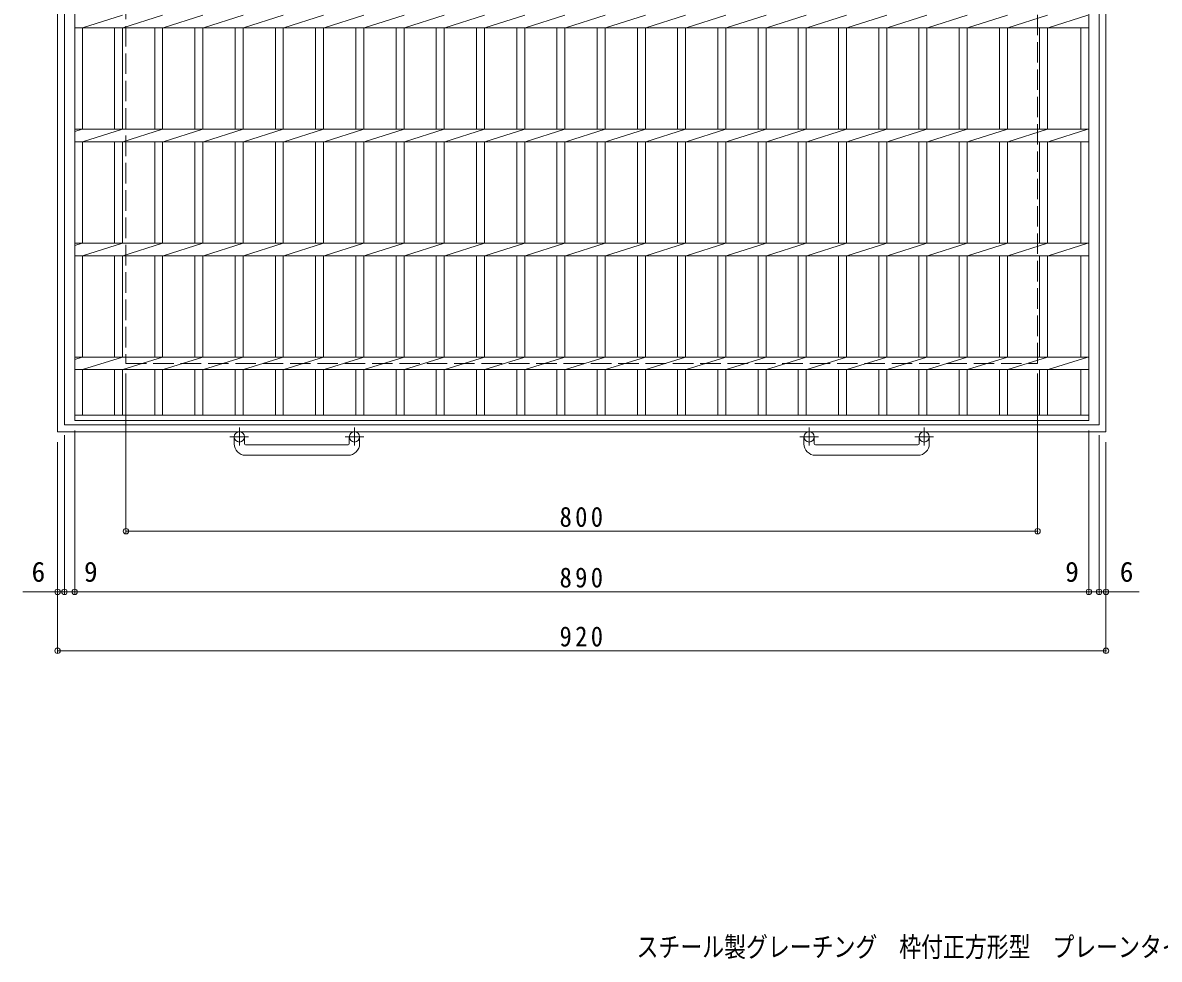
# Model space of a CAD drawing. Units: millimetres, scale not verified. Extents: x -1057 to 1091, y -818 to 814.
# Drawn here: x -1057 to -59, y -818 to 4 of the extents above; entities that cross this region are included whole.
import ezdxf
from ezdxf.enums import TextEntityAlignment as Align

# ---------------------------------------------------------------- set-up
doc = ezdxf.new("R2010")
doc.units = ezdxf.units.MM
doc.header["$LTSCALE"] = 6
doc.header["$PDMODE"] = 32
doc.header["$PDSIZE"] = 4.8
doc.linetypes.add('CHAIN1', pattern=[8, 5, -1, 1, -1])
doc.linetypes.add('DASHED3', pattern=[4, 3, -1])
for name, color, linetype, lineweight in [('B-1', 2, 'Continuous', 9), ('B-2', 3, 'Continuous', 9), ('B-4', 7, 'Continuous', 9)]:
    doc.layers.add(name, color=color, linetype=linetype, lineweight=lineweight)
doc.layers.add('F-0_F-0ﾚｲﾔ', color=2, linetype='Continuous')
doc.styles.add('ＭＳ ゴシック', font='')
doc.styles.get('ＭＳ ゴシック').set_extended_font_data('MS Gothic')

msp = doc.modelspace()

# ---------------------------------------------------------------- linework, layer by layer
at = {"layer": 'B-1'}
for p, q in [((-1025.947, 565.374), (-1025.947, -354.626)), ((-1019.947, 559.374), (-1019.947, -348.626)), ((-111.947, -348.626), (-111.947, 559.374)), ((-105.947, -354.626), (-105.947, 565.374)), ((-1019.947, -348.626), (-111.947, -348.626)), ((-1025.947, -354.626), (-105.947, -354.626)), ((-870.947, -365.227), (-870.947, -359.126)), ((-861.947, -365.227), (-861.947, -359.126)), ((-860.947, -366.227), (-770.947, -366.227)), ((-769.947, -365.227), (-769.947, -359.126)), ((-760.947, -365.227), (-760.947, -359.126)), ((-370.947, -365.227), (-370.947, -359.126)), ((-361.947, -365.227), (-361.947, -359.126)), ((-360.947, -366.227), (-270.947, -366.227)), ((-269.947, -365.227), (-269.947, -359.126)), ((-260.947, -365.227), (-260.947, -359.126)), ((-770.947, -375.226), (-860.947, -375.226)), ((-270.947, -375.226), (-360.947, -375.226))]:
    msp.add_line(p, q, dxfattribs=at)
at = {"layer": 'B-1', "linetype": 'DASHED3'}
for p, q in [((-965.947, 505.375), (-965.947, -294.626)), ((-165.947, -294.626), (-165.947, 505.375)), ((-965.947, -294.626), (-165.947, -294.626))]:
    msp.add_line(p, q, dxfattribs=at)
at = {"layer": 'B-1', "linetype": 'CHAIN1'}
for p, q in [((-866.447, -351.019), (-866.447, -366.616)), ((-765.447, -351.019), (-765.447, -366.616)), ((-366.447, -351.019), (-366.447, -366.616)), ((-265.447, -351.019), (-265.447, -366.616)), ((-858.284, -359.126), (-874.691, -359.126)), ((-757.284, -359.126), (-773.691, -359.126)), ((-358.284, -359.126), (-374.691, -359.126)), ((-257.284, -359.126), (-273.691, -359.126))]:
    msp.add_line(p, q, dxfattribs=at)
at = {"layer": 'B-1'}
for centre in [(-866.447, -359.126), (-765.447, -359.126), (-366.447, -359.126), (-265.447, -359.126)]:
    msp.add_circle(centre, 4.5, dxfattribs=at)
for centre, radius, start, end in [((-860.947, -365.227), 10, 180, 270), ((-860.947, -365.227), 1, 180, 270), ((-770.947, -365.227), 10, 270, 0), ((-770.947, -365.227), 1, 270, 0), ((-360.947, -365.227), 10, 180, 270), ((-360.947, -365.227), 1, 180, 270), ((-270.947, -365.227), 10, 270, 0), ((-270.947, -365.227), 1, 270, 0)]:
    msp.add_arc(centre, radius, start, end, dxfattribs=at)
at = {"layer": 'B-2'}
for p, q in [((-1010.947, -344.626), (-1010.947, 555.374)), ((-120.947, 555.374), (-120.947, -344.626)), ((-1003.947, -0.125), (-969.047, 10.874)), ((-968.647, -0.125), (-933.747, 10.874)), ((-933.347, -0.125), (-898.447, 10.874)), ((-898.047, -0.125), (-863.147, 10.874)), ((-862.747, -0.125), (-827.847, 10.874)), ((-827.447, -0.125), (-792.547, 10.874)), ((-792.147, -0.125), (-757.247, 10.874)), ((-756.847, -0.125), (-721.947, 10.874)), ((-721.547, -0.125), (-686.647, 10.874)), ((-686.247, -0.125), (-651.347, 10.874)), ((-650.947, -0.125), (-616.047, 10.874)), ((-615.647, -0.125), (-580.747, 10.874)), ((-580.347, -0.125), (-545.447, 10.874)), ((-545.046, -0.125), (-510.146, 10.874)), ((-509.746, -0.125), (-474.846, 10.874)), ((-474.446, -0.125), (-439.546, 10.874)), ((-439.146, -0.125), (-404.246, 10.874)), ((-403.845, -0.125), (-368.945, 10.874)), ((-368.545, -0.125), (-333.645, 10.874)), ((-333.245, -0.125), (-298.345, 10.874)), ((-297.944, -0.125), (-263.045, 10.874)), ((-262.644, -0.125), (-227.744, 10.874)), ((-227.344, -0.125), (-192.444, 10.874)), ((-192.044, -0.125), (-157.144, 10.874)), ((-156.743, -0.125), (-121.844, 10.874)), ((-1010.947, -0.125), (-120.947, -0.125)), ((-1003.947, -89.126), (-1003.947, -0.125)), ((-976.047, -0.125), (-976.047, -89.126)), ((-969.047, -0.125), (-969.047, -89.126)), ((-940.747, -0.125), (-940.747, -89.126)), ((-933.747, -0.125), (-933.747, -89.126)), ((-905.447, -0.125), (-905.447, -89.126)), ((-898.447, -0.125), (-898.447, -89.126)), ((-870.147, -0.125), (-870.147, -89.126)), ((-863.147, -0.125), (-863.147, -89.126)), ((-834.847, -0.125), (-834.847, -89.126)), ((-827.847, -0.125), (-827.847, -89.126)), ((-799.547, -0.125), (-799.547, -89.126)), ((-792.547, -0.125), (-792.547, -89.126)), ((-764.247, -0.125), (-764.247, -89.126)), ((-757.247, -0.125), (-757.247, -89.126)), ((-728.947, -0.125), (-728.947, -89.126)), ((-721.947, -0.125), (-721.947, -89.126)), ((-693.647, -0.125), (-693.647, -89.126)), ((-686.647, -0.125), (-686.647, -89.126)), ((-658.347, -0.125), (-658.347, -89.126)), ((-651.347, -0.125), (-651.347, -89.126)), ((-623.047, -0.125), (-623.047, -89.126)), ((-616.047, -0.125), (-616.047, -89.126)), ((-587.747, -0.125), (-587.747, -89.126)), ((-580.747, -0.125), (-580.747, -89.126)), ((-552.446, -0.125), (-552.446, -89.126)), ((-545.446, -0.125), (-545.446, -89.126)), ((-517.146, -0.125), (-517.146, -89.126)), ((-510.146, -0.125), (-510.146, -89.126)), ((-481.846, -0.125), (-481.846, -89.126)), ((-474.846, -0.125), (-474.846, -89.126)), ((-446.546, -0.125), (-446.546, -89.126)), ((-439.546, -0.125), (-439.546, -89.126)), ((-411.245, -0.125), (-411.245, -89.126)), ((-404.245, -0.125), (-404.245, -89.126)), ((-375.945, -0.125), (-375.945, -89.126)), ((-368.945, -0.125), (-368.945, -89.126)), ((-340.645, -0.125), (-340.645, -89.126)), ((-333.645, -0.125), (-333.645, -89.126)), ((-305.345, -0.125), (-305.345, -89.126)), ((-298.345, -0.125), (-298.345, -89.126)), ((-270.044, -0.125), (-270.044, -89.126)), ((-263.044, -0.125), (-263.044, -89.126)), ((-234.744, -0.125), (-234.744, -89.126)), ((-227.744, -0.125), (-227.744, -89.126)), ((-199.444, -0.125), (-199.444, -89.126)), ((-192.444, -0.125), (-192.444, -89.126)), ((-164.143, -0.125), (-164.143, -89.126)), ((-157.143, -0.125), (-157.143, -89.126)), ((-127.948, -0.125), (-127.948, -89.126)), ((-1010.947, -91.206), (-1004.347, -89.126)), ((-1010.947, -89.126), (-120.947, -89.126)), ((-1003.947, -100.125), (-969.047, -89.126)), ((-968.647, -100.125), (-933.747, -89.126)), ((-933.347, -100.125), (-898.447, -89.126)), ((-898.047, -100.125), (-863.147, -89.126)), ((-862.747, -100.125), (-827.847, -89.126)), ((-827.447, -100.125), (-792.547, -89.126)), ((-792.147, -100.125), (-757.247, -89.126)), ((-756.847, -100.125), (-721.947, -89.126)), ((-721.547, -100.125), (-686.647, -89.126)), ((-686.247, -100.125), (-651.347, -89.126)), ((-650.947, -100.125), (-616.047, -89.126)), ((-615.647, -100.125), (-580.747, -89.126)), ((-580.347, -100.125), (-545.447, -89.126)), ((-545.046, -100.125), (-510.146, -89.126)), ((-509.746, -100.125), (-474.846, -89.126)), ((-474.446, -100.125), (-439.546, -89.126)), ((-439.146, -100.125), (-404.246, -89.126)), ((-403.845, -100.125), (-368.945, -89.126)), ((-368.545, -100.125), (-333.645, -89.126)), ((-333.245, -100.125), (-298.345, -89.126)), ((-297.944, -100.125), (-263.045, -89.126)), ((-262.644, -100.125), (-227.744, -89.126)), ((-227.344, -100.125), (-192.444, -89.126)), ((-192.044, -100.125), (-157.144, -89.126)), ((-156.743, -100.125), (-121.844, -89.126)), ((-1010.947, -100.125), (-120.947, -100.125)), ((-1003.947, -189.126), (-1003.947, -100.125)), ((-976.047, -100.125), (-976.047, -189.126)), ((-969.047, -100.125), (-969.047, -189.126)), ((-940.747, -100.125), (-940.747, -189.126)), ((-933.747, -100.125), (-933.747, -189.126)), ((-905.447, -100.125), (-905.447, -189.126)), ((-898.447, -100.125), (-898.447, -189.126)), ((-870.147, -100.125), (-870.147, -189.126)), ((-863.147, -100.125), (-863.147, -189.126)), ((-834.847, -100.125), (-834.847, -189.126)), ((-827.847, -100.125), (-827.847, -189.126)), ((-799.547, -100.125), (-799.547, -189.126)), ((-792.547, -100.125), (-792.547, -189.126)), ((-764.247, -100.125), (-764.247, -189.126)), ((-757.247, -100.125), (-757.247, -189.126)), ((-728.947, -100.125), (-728.947, -189.126)), ((-721.947, -100.125), (-721.947, -189.126)), ((-693.647, -100.125), (-693.647, -189.126)), ((-686.647, -100.125), (-686.647, -189.126)), ((-658.347, -100.125), (-658.347, -189.126)), ((-651.347, -100.125), (-651.347, -189.126)), ((-623.047, -100.125), (-623.047, -189.126)), ((-616.047, -100.125), (-616.047, -189.126)), ((-587.747, -100.125), (-587.747, -189.126)), ((-580.747, -100.125), (-580.747, -189.126)), ((-552.446, -100.125), (-552.446, -189.126)), ((-545.446, -100.125), (-545.446, -189.126)), ((-517.146, -100.125), (-517.146, -189.126)), ((-510.146, -100.125), (-510.146, -189.126)), ((-481.846, -100.125), (-481.846, -189.126)), ((-474.846, -100.125), (-474.846, -189.126)), ((-446.546, -100.125), (-446.546, -189.126)), ((-439.546, -100.125), (-439.546, -189.126)), ((-411.245, -100.125), (-411.245, -189.126)), ((-404.245, -100.125), (-404.245, -189.126)), ((-375.945, -100.125), (-375.945, -189.126)), ((-368.945, -100.125), (-368.945, -189.126)), ((-340.645, -100.125), (-340.645, -189.126)), ((-333.645, -100.125), (-333.645, -189.126)), ((-305.345, -100.125), (-305.345, -189.126)), ((-298.345, -100.125), (-298.345, -189.126)), ((-270.044, -100.125), (-270.044, -189.126)), ((-263.044, -100.125), (-263.044, -189.126)), ((-234.744, -100.125), (-234.744, -189.126)), ((-227.744, -100.125), (-227.744, -189.126)), ((-199.444, -100.125), (-199.444, -189.126)), ((-192.444, -100.125), (-192.444, -189.126)), ((-164.143, -100.125), (-164.143, -189.126)), ((-157.143, -100.125), (-157.143, -189.126)), ((-127.948, -100.125), (-127.948, -189.126)), ((-1010.947, -191.206), (-1004.347, -189.126)), ((-1010.947, -189.126), (-120.947, -189.126)), ((-1003.947, -200.126), (-969.047, -189.126)), ((-968.647, -200.126), (-933.747, -189.126)), ((-933.347, -200.126), (-898.447, -189.126)), ((-898.047, -200.126), (-863.147, -189.126)), ((-862.747, -200.126), (-827.847, -189.126)), ((-827.447, -200.126), (-792.547, -189.126)), ((-792.147, -200.126), (-757.247, -189.126)), ((-756.847, -200.126), (-721.947, -189.126)), ((-721.547, -200.126), (-686.647, -189.126)), ((-686.247, -200.126), (-651.347, -189.126)), ((-650.947, -200.126), (-616.047, -189.126)), ((-615.647, -200.126), (-580.747, -189.126)), ((-580.347, -200.126), (-545.447, -189.126)), ((-545.046, -200.126), (-510.146, -189.126)), ((-509.746, -200.126), (-474.846, -189.126)), ((-474.446, -200.126), (-439.546, -189.126)), ((-439.146, -200.126), (-404.246, -189.126)), ((-403.845, -200.126), (-368.945, -189.126)), ((-368.545, -200.126), (-333.645, -189.126)), ((-333.245, -200.126), (-298.345, -189.126)), ((-297.944, -200.126), (-263.045, -189.126)), ((-262.644, -200.126), (-227.744, -189.126)), ((-227.344, -200.126), (-192.444, -189.126)), ((-192.044, -200.126), (-157.144, -189.126)), ((-156.743, -200.126), (-121.844, -189.126)), ((-1010.947, -200.126), (-120.947, -200.126)), ((-1003.947, -289.126), (-1003.947, -200.126)), ((-976.047, -200.126), (-976.047, -289.126)), ((-969.047, -200.126), (-969.047, -289.126)), ((-940.747, -200.126), (-940.747, -289.126)), ((-933.747, -200.126), (-933.747, -289.126)), ((-905.447, -200.126), (-905.447, -289.126)), ((-898.447, -200.126), (-898.447, -289.126)), ((-870.147, -200.126), (-870.147, -289.126)), ((-863.147, -200.126), (-863.147, -289.126)), ((-834.847, -200.126), (-834.847, -289.126)), ((-827.847, -200.126), (-827.847, -289.126)), ((-799.547, -200.126), (-799.547, -289.126)), ((-792.547, -200.126), (-792.547, -289.126)), ((-764.247, -200.126), (-764.247, -289.126)), ((-757.247, -200.126), (-757.247, -289.126)), ((-728.947, -200.126), (-728.947, -289.126)), ((-721.947, -200.126), (-721.947, -289.126)), ((-693.647, -200.126), (-693.647, -289.126)), ((-686.647, -200.126), (-686.647, -289.126)), ((-658.347, -200.126), (-658.347, -289.126)), ((-651.347, -200.126), (-651.347, -289.126)), ((-623.047, -200.126), (-623.047, -289.126)), ((-616.047, -200.126), (-616.047, -289.126)), ((-587.747, -200.126), (-587.747, -289.126)), ((-580.747, -200.126), (-580.747, -289.126)), ((-552.446, -200.126), (-552.446, -289.126)), ((-545.446, -200.126), (-545.446, -289.126)), ((-517.146, -200.126), (-517.146, -289.126)), ((-510.146, -200.126), (-510.146, -289.126)), ((-481.846, -200.126), (-481.846, -289.126)), ((-474.846, -200.126), (-474.846, -289.126)), ((-446.546, -200.126), (-446.546, -289.126)), ((-439.546, -200.126), (-439.546, -289.126)), ((-411.245, -200.126), (-411.245, -289.126)), ((-404.245, -200.126), (-404.245, -289.126)), ((-375.945, -200.126), (-375.945, -289.126)), ((-368.945, -200.126), (-368.945, -289.126)), ((-340.645, -200.126), (-340.645, -289.126)), ((-333.645, -200.126), (-333.645, -289.126)), ((-305.345, -200.126), (-305.345, -289.126)), ((-298.345, -200.126), (-298.345, -289.126)), ((-270.044, -200.126), (-270.044, -289.126)), ((-263.044, -200.126), (-263.044, -289.126)), ((-234.744, -200.126), (-234.744, -289.126)), ((-227.744, -200.126), (-227.744, -289.126)), ((-199.444, -200.126), (-199.444, -289.126)), ((-192.444, -200.126), (-192.444, -289.126)), ((-164.143, -200.126), (-164.143, -289.126)), ((-157.143, -200.126), (-157.143, -289.126)), ((-127.948, -200.126), (-127.948, -289.126)), ((-1010.947, -291.206), (-1004.347, -289.126)), ((-1010.947, -289.126), (-120.947, -289.126)), ((-1003.947, -300.126), (-969.047, -289.126)), ((-968.647, -300.126), (-933.747, -289.126)), ((-933.347, -300.126), (-898.447, -289.126)), ((-898.047, -300.126), (-863.147, -289.126)), ((-862.747, -300.126), (-827.847, -289.126)), ((-827.447, -300.126), (-792.547, -289.126)), ((-792.147, -300.126), (-757.247, -289.126)), ((-756.847, -300.126), (-721.947, -289.126)), ((-721.547, -300.126), (-686.647, -289.126)), ((-686.247, -300.126), (-651.347, -289.126)), ((-650.947, -300.126), (-616.047, -289.126)), ((-615.647, -300.126), (-580.747, -289.126)), ((-580.347, -300.126), (-545.447, -289.126)), ((-545.046, -300.126), (-510.146, -289.126)), ((-509.746, -300.126), (-474.846, -289.126)), ((-474.446, -300.126), (-439.546, -289.126)), ((-439.146, -300.126), (-404.246, -289.126)), ((-403.845, -300.126), (-368.945, -289.126)), ((-368.545, -300.126), (-333.645, -289.126)), ((-333.245, -300.126), (-298.345, -289.126)), ((-297.944, -300.126), (-263.045, -289.126)), ((-262.644, -300.126), (-227.744, -289.126)), ((-227.344, -300.126), (-192.444, -289.126)), ((-192.044, -300.126), (-157.144, -289.126)), ((-156.743, -300.126), (-121.844, -289.126)), ((-1010.947, -300.126), (-120.947, -300.126)), ((-1003.947, -340.126), (-1003.947, -300.126)), ((-976.047, -300.126), (-976.047, -340.126)), ((-969.047, -300.126), (-969.047, -340.126)), ((-940.747, -300.126), (-940.747, -340.126)), ((-933.747, -300.126), (-933.747, -340.126)), ((-905.447, -300.126), (-905.447, -340.126)), ((-898.447, -300.126), (-898.447, -340.126)), ((-870.147, -300.126), (-870.147, -340.126)), ((-863.147, -300.126), (-863.147, -340.126)), ((-834.847, -300.126), (-834.847, -340.126)), ((-827.847, -300.126), (-827.847, -340.126)), ((-799.547, -300.126), (-799.547, -340.126)), ((-792.547, -300.126), (-792.547, -340.126)), ((-764.247, -300.126), (-764.247, -340.126)), ((-757.247, -300.126), (-757.247, -340.126)), ((-728.947, -300.126), (-728.947, -340.126)), ((-721.947, -300.126), (-721.947, -340.126)), ((-693.647, -300.126), (-693.647, -340.126)), ((-686.647, -300.126), (-686.647, -340.126)), ((-658.347, -300.126), (-658.347, -340.126)), ((-651.347, -300.126), (-651.347, -340.126)), ((-623.047, -300.126), (-623.047, -340.126)), ((-616.047, -300.126), (-616.047, -340.126)), ((-587.747, -300.126), (-587.747, -340.126)), ((-580.747, -300.126), (-580.747, -340.126)), ((-552.446, -300.126), (-552.446, -340.126)), ((-545.446, -300.126), (-545.446, -340.126)), ((-517.146, -300.126), (-517.146, -340.126)), ((-510.146, -300.126), (-510.146, -340.126)), ((-481.846, -300.126), (-481.846, -340.126)), ((-474.846, -300.126), (-474.846, -340.126)), ((-446.546, -300.126), (-446.546, -340.126)), ((-439.546, -300.126), (-439.546, -340.126)), ((-411.245, -300.126), (-411.245, -340.126)), ((-404.245, -300.126), (-404.245, -340.126)), ((-375.945, -300.126), (-375.945, -340.126)), ((-368.945, -300.126), (-368.945, -340.126)), ((-340.645, -300.126), (-340.645, -340.126)), ((-333.645, -300.126), (-333.645, -340.126)), ((-305.345, -300.126), (-305.345, -340.126)), ((-298.345, -300.126), (-298.345, -340.126)), ((-270.044, -300.126), (-270.044, -340.126)), ((-263.044, -300.126), (-263.044, -340.126)), ((-234.744, -300.126), (-234.744, -340.126)), ((-227.744, -300.126), (-227.744, -340.126)), ((-199.444, -300.126), (-199.444, -340.126)), ((-192.444, -300.126), (-192.444, -340.126)), ((-164.143, -300.126), (-164.143, -340.126)), ((-157.143, -300.126), (-157.143, -340.126)), ((-127.948, -300.126), (-127.948, -340.126)), ((-120.947, -340.126), (-1010.947, -340.126)), ((-120.947, -344.626), (-1010.947, -344.626))]:
    msp.add_line(p, q, dxfattribs=at)
at = {"layer": 'B-4'}
for p, q in [((-965.947, -303.626), (-965.947, -443.706)), ((-165.947, -303.626), (-165.947, -443.706)), ((-1019.947, -357.626), (-1019.947, -496.952)), ((-1010.947, -353.626), (-1010.947, -496.952)), ((-120.947, -353.626), (-120.947, -496.952)), ((-111.947, -357.626), (-111.947, -496.952)), ((-1025.947, -363.626), (-1025.947, -548.653)), ((-105.947, -363.626), (-105.947, -548.653)), ((-965.947, -441.906), (-165.947, -441.906)), ((-1056.54, -495.152), (-76.899, -495.152)), ((-1025.947, -546.853), (-105.947, -546.853))]:
    msp.add_line(p, q, dxfattribs=at)
for p in [(-965.947, -441.906), (-165.947, -441.906), (-1025.947, -495.152), (-1019.947, -495.152), (-1010.947, -495.152), (-120.947, -495.152), (-111.947, -495.152), (-105.947, -495.152), (-1025.947, -546.853), (-105.947, -546.853)]:
    msp.add_point(p, dxfattribs=at)

# ---------------------------------------------------------------- texts
at = {"layer": 'B-4', "color": 2, "style": 'ＭＳ ゴシック'}
for s, p in [('6', (-1048.792, -491.552)), ('9', (-1002.754, -491.552)), ('9', (-141.701, -491.552)), ('6', (-93.804, -491.552))]:
    msp.add_text(s, height=17.6, dxfattribs=at).set_placement(p, align=Align.BOTTOM_LEFT)
at = {"layer": 'B-4', "color": 2, "char_height": 17.6, "attachment_point": 7, "style": 'ＭＳ ゴシック'}
for s, insert in [('\\T1.27;\\W0.9;800', (-585.447, -438.306)), ('\\T1.27;\\W0.9;890', (-585.447, -491.552)), ('\\T1.27;\\W0.9;920', (-585.447, -543.253))]:
    msp.add_mtext(s, dxfattribs=dict(at, insert=insert))
at = {"layer": 'F-0_F-0ﾚｲﾔ', "style": 'ＭＳ ゴシック', "width": 0.8}
msp.add_text('スチール製グレーチング\u3000枠付正方形型\u3000プレーンタイプ\u3000集水桝用\u3000ＨＳＣ\u3000８８９０', height=17.6, dxfattribs=at).set_placement((-517.844, -820.782), align=Align.BOTTOM_LEFT)

doc.saveas('drawing.dxf')
